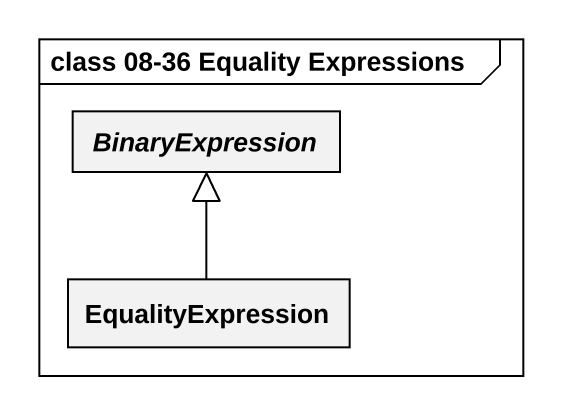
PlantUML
@startuml
mainframe class 08-36 Equality Expressions
hide circle
hide empty members
abstract class BinaryExpression
class EqualityExpression
EqualityExpression -up-|> BinaryExpression
@enduml
